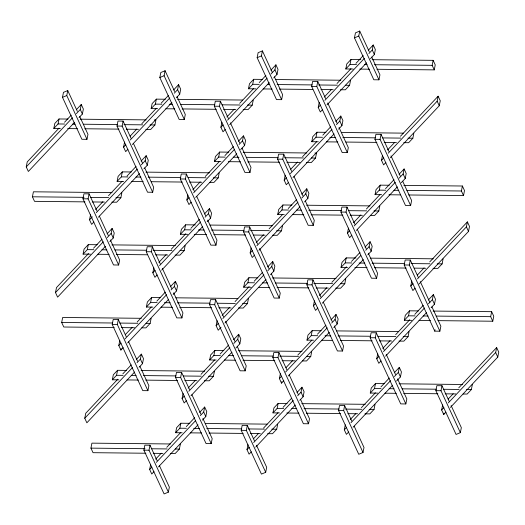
<?xml version="1.0" encoding="UTF-8"?>
<svg xmlns="http://www.w3.org/2000/svg" width="525" height="525" viewBox="0 0 525 525"><rect width="100%" height="100%" fill="white"/><g stroke="black" fill="none" stroke-linecap="round" stroke-linejoin="round"><path stroke-width="0.79" d="M74.589 122.318L28.35 171.465L26.25 166.911L27.228 161.923L58.984 128.172M84.945 201.876L34.525 201.344L32.425 196.796L33.403 191.802L112.028 192.629M60.342 128.507L53.832 128.441L54.81 123.447L59.03 118.965L67.981 119.057M79.748 116.524L87.964 134.328L86.986 139.315L81.854 139.263L62.495 97.342L63.472 92.354L67.751 90.556L77.346 111.326M53.832 128.441L58.052 123.953L59.03 118.965M86.986 139.315L66.773 95.55L67.751 90.556M76.388 113.617L80.286 109.476L81.263 104.482L83.363 109.036L82.386 114.023L79.045 117.58M105.381 246.35L57.606 297.137L55.506 292.582L56.483 287.595L88.522 253.542M110.362 239.951L119.634 260.026L118.65 265.013L113.518 264.961L82.963 198.798L83.941 193.804L89.079 193.856L96.974 210.958M114.201 327.548L63.781 327.016L61.681 322.468L62.659 317.474L141.284 318.301M118.65 265.013L88.095 198.85L89.079 193.856M93.89 221.996L91.639 224.385L89.539 219.831L90.517 214.843M90.412 254.185L83.088 254.113L84.066 249.119L88.285 244.637L97.237 244.729M83.088 254.113L87.307 249.624L88.285 244.637M144.743 167.941L153.667 187.274L152.69 192.262L147.551 192.209L116.996 126.046L117.981 121.052L123.112 121.111L131.007 138.206M152.69 192.262L122.135 126.098L123.112 121.111M127.903 149.264L125.678 151.633L123.578 147.085L124.556 142.091M123.631 181.427L117.121 181.361L118.099 176.374L122.318 171.885L131.276 171.977M117.121 181.361L121.341 176.879L122.318 171.885M107.212 237.615L111.149 233.435L112.127 228.447L114.227 232.995L113.249 237.989L109.876 241.572M111.779 202.158L116.662 202.204L120.881 197.722L121.859 192.734M134.636 372.022L86.861 422.809L84.761 418.254L85.739 413.267L117.777 379.208M157.671 108.675L151.154 108.609L152.138 103.622L156.358 99.133L165.309 99.232M177.069 96.692L185.292 114.496L184.314 119.49L179.176 119.431L159.817 77.51L160.801 72.522L165.08 70.731L174.674 91.501M151.154 108.609L155.374 104.127L156.358 99.133M139.958 366.365L148.883 385.698L147.906 390.685L142.774 390.633L112.219 324.47L113.197 319.476L118.328 319.528L126.23 336.63M141.251 164.87L145.182 160.683L146.167 155.695L148.267 160.243L147.289 165.237L143.916 168.82M145.898 453.239L93.037 452.688L90.937 448.133L91.914 443.146L170.54 443.973M184.314 119.49L164.102 75.718L165.08 70.731M145.812 129.406L150.695 129.458L154.914 124.97L155.892 119.982L154.265 119.963M147.906 390.685L117.351 324.522L118.328 319.528M123.145 347.668L120.894 350.057L118.794 345.502L119.772 340.515M118.853 379.851L112.343 379.785L113.321 374.791L117.541 370.309L126.492 370.401M120.894 350.057L121.177 348.633M112.343 379.785L116.563 375.296L117.541 370.309M174.267 93.201L177.614 89.644L178.592 84.656L180.692 89.204L179.714 94.198L176.367 97.748M173.65 292.871L182.923 312.946L181.945 317.933L176.807 317.881L146.252 251.718L147.23 246.724L152.368 246.783L160.263 263.878M181.945 317.933L151.39 251.77L152.368 246.783M157.178 274.916L154.934 277.305L152.827 272.757L153.812 267.763M152.887 307.099L146.377 307.033L147.354 302.039L151.574 297.557L160.525 297.649M146.377 307.033L150.596 302.544L151.574 297.557M137.032 362.69L140.405 359.107L141.382 354.119L143.482 358.667L142.505 363.661L139.132 367.244M141.848 327.836L145.917 327.876L150.137 323.393L151.115 318.399M207.69 220.119L216.956 240.194L215.978 245.182L210.847 245.129L180.292 178.966L181.269 173.978L186.401 174.031L194.296 191.126M215.978 245.182L185.423 179.018L186.401 174.031M191.218 202.164L188.967 204.553L186.867 200.005L187.845 195.011M187.74 234.36L180.41 234.281L181.387 229.294L185.607 224.805L195.379 224.91M180.41 234.281L184.629 229.799L185.607 224.805M171.065 289.944L174.438 286.355L175.416 281.367L177.522 285.915L176.538 290.909L173.171 294.492M159.508 465.819L169.352 487.148L168.374 492.135L164.095 493.933L143.883 450.161L144.861 445.174L149.999 445.226L157.126 460.674M175.068 255.078L179.95 255.124L184.17 250.642L185.148 245.654M242.064 148.116L250.989 167.442L250.012 172.43L244.88 172.377L214.325 106.214L215.302 101.227L220.434 101.279L228.336 118.374M168.374 492.135L149.015 450.214L149.999 445.226M250.012 172.43L219.457 106.267L220.434 101.279M153.989 471.647L151.758 474.016L149.658 469.468L150.636 464.474M225.232 129.439L223 131.801L220.9 127.253L221.878 122.266M220.959 161.602L214.449 161.529L215.427 156.542L219.647 152.053L228.598 152.152M214.449 161.529L218.669 157.047L219.647 152.053M202.906 418.543L212.179 438.618L211.194 443.605L206.062 443.553L175.507 377.39L176.485 372.396L181.624 372.448L189.518 389.55M205.104 217.192L208.477 213.603L209.455 208.615L211.555 213.17L210.577 218.157L207.204 221.74M209.915 182.332L213.983 182.378L218.203 177.89L219.181 172.902M211.194 443.605L180.639 377.442L181.624 372.448M186.434 400.588L184.183 402.977L182.083 398.423L183.061 393.435M182.142 432.771L175.632 432.705L176.61 427.711L180.83 423.229L189.781 423.321M175.632 432.705L179.852 428.216L180.83 423.229M255.806 88.856L248.482 88.778L249.46 83.79L253.68 79.308L262.631 79.4M170.29 453.495L175.166 453.548L179.386 449.065L180.37 444.071M274.398 76.86L282.614 94.664L281.636 99.658L276.504 99.606L257.145 57.684L258.123 52.69L262.402 50.899L272.337 72.411M237.287 346.533L246.212 365.866L245.234 370.853L240.096 370.801L209.541 304.638L210.525 299.644L215.657 299.703L223.552 316.798M248.482 88.778L252.702 84.295L253.68 79.308M239.137 144.441L242.511 140.857L243.488 135.863L245.588 140.418L244.611 145.405L240.68 149.586M281.636 99.658L261.424 55.886L262.402 50.899M243.134 109.574L248.023 109.627L252.243 105.138L253.221 100.15M245.234 370.853L214.679 304.69L215.657 299.703M221.032 327.239L218.223 330.225L216.123 325.677L217.101 320.683M216.175 360.019L209.665 359.953L210.643 354.966L214.863 350.477L223.821 350.569M209.665 359.953L213.885 355.471L214.863 350.477M200.353 415.583L203.693 412.027L204.671 407.039L206.771 411.587L205.793 416.581L202.453 420.131M204.323 380.75L209.206 380.796L213.426 376.313L214.403 371.326M271.038 73.959L274.936 69.812L275.914 64.824L278.014 69.379L277.036 74.366L273.696 77.917M271.32 273.787L280.245 293.114L279.267 298.102L274.135 298.049L243.58 231.886L244.558 226.898L249.69 226.951L257.591 244.046M279.267 298.102L248.712 231.938L249.69 226.951M254.507 255.084L252.256 257.473L250.156 252.925L251.134 247.931M251.029 287.28L243.698 287.201L244.683 282.214L248.902 277.725L257.854 277.823M243.698 287.201L247.918 282.719L248.902 277.725M233.796 343.462L237.727 339.275L238.711 334.287L240.811 338.835L239.833 343.829L235.896 348.009M238.357 307.998L243.239 308.05L247.459 303.562L248.437 298.574M305.353 201.036L314.285 220.362L313.3 225.356L308.168 225.297L277.613 159.134L278.591 154.147L283.73 154.199L291.624 171.301M313.3 225.356L282.745 159.187L283.73 154.199M288.54 182.332L286.289 184.728L284.189 180.173L285.167 175.186M284.248 214.522L277.738 214.449L278.716 209.462L282.936 204.98L291.887 205.072M277.738 214.449L281.958 209.967L282.936 204.98M267.829 270.71L271.766 266.529L272.744 261.535L274.844 266.09L273.866 271.077L270.493 274.66M256.489 445.252L266.68 467.316L265.702 472.31L261.424 474.101L241.211 430.336L242.189 425.342L247.321 425.394L254.454 440.842M272.39 235.246L277.272 235.298L281.492 230.81L282.476 225.822M339.045 127.542L348.318 147.61L347.34 152.604L342.202 152.552L311.647 86.382L312.631 81.395L317.763 81.447L325.658 98.549M265.702 472.31L246.343 430.388L247.321 425.394M347.34 152.604L316.785 86.441L317.763 81.447M251.311 451.822L249.086 454.184L246.986 449.636L247.964 444.649M322.553 109.607L320.329 111.976L318.229 107.422L319.207 102.434M318.281 141.77L311.771 141.697L312.749 136.71L316.969 132.228L325.927 132.32M300.576 399.459L309.501 418.786L308.523 423.773L303.391 423.721L272.836 357.558L273.814 352.57L278.946 352.623L286.84 369.718M311.771 141.697L315.991 137.215L316.969 132.228M301.862 197.958L305.799 193.777L306.777 188.783L308.877 193.338L307.899 198.325L304.526 201.908M306.429 162.494L311.312 162.547L315.532 158.064L316.509 153.07L314.882 153.057M308.523 423.773L277.968 357.61L278.946 352.623M283.762 380.756L281.512 383.145L279.412 378.597L280.389 373.603M279.471 412.939L272.954 412.873L273.938 407.886L278.152 403.397L287.109 403.495M281.512 383.145L281.794 381.721M272.954 412.873L277.174 408.391L278.152 403.397M353.181 69.024L345.804 68.952L346.789 63.958L351.008 59.476L360.767 59.581M267.612 433.67L272.495 433.716L276.714 429.233L277.692 424.246M371.72 57.035L379.942 74.839L378.965 79.826L373.826 79.774L354.467 37.852L355.451 32.865L359.73 31.067L369.324 51.837M334.267 325.959L343.534 346.034L342.556 351.022L337.424 350.969L306.869 284.806L307.847 279.818L312.979 279.871L320.88 296.966M345.804 68.952L350.024 64.463L351.008 59.476M336.459 124.609L339.833 121.026L340.817 116.038L342.917 120.586L341.939 125.573L338.566 129.163M378.965 79.826L358.752 36.061L359.73 31.067M340.462 89.742L345.345 89.795L349.565 85.312L350.542 80.318M342.556 351.022L312.001 284.858L312.979 279.871M317.796 308.004L315.545 310.393L313.445 305.845L314.423 300.858M313.504 340.193L306.994 340.121L307.972 335.134L312.191 330.645L321.142 330.743M306.994 340.121L311.213 335.639L312.191 330.645M297.675 395.752L301.022 392.195L302 387.207L304.1 391.762L303.122 396.749L299.775 400.299M302.459 360.924L306.528 360.97L310.748 356.482L311.725 351.494M368.917 53.537L372.264 49.987L373.242 44.992L375.342 49.547L374.364 54.534L370.466 58.682M368.301 253.214L377.573 273.282L376.596 278.276L371.457 278.217L340.902 212.054L341.88 207.067L347.018 207.119L354.913 224.221M376.596 278.276L346.041 212.113L347.018 207.119M351.829 235.252L349.584 237.648L347.478 233.093L348.462 228.106M347.537 267.442L341.027 267.369L342.005 262.382L346.224 257.9L355.989 257.998M341.027 267.369L345.247 262.887L346.224 257.9M331.682 323.033L335.055 319.449L336.033 314.455L338.133 319.01L337.155 323.997L333.782 327.58M335.678 288.166L340.567 288.218L344.787 283.73L345.765 278.742M402.682 181.204L411.607 200.53L410.629 205.524L405.497 205.472L374.942 139.302L375.92 134.315L381.052 134.367L388.946 151.469M410.629 205.524L380.074 139.361L381.052 134.367M385.868 162.507L383.617 164.896L381.517 160.342L382.495 155.354M381.616 194.69L375.06 194.624L376.038 189.63L380.258 185.148L389.202 185.24M375.06 194.624L379.28 190.135L380.258 185.148M365.715 250.281L369.088 246.698L370.066 241.703L372.173 246.258L371.188 251.245L367.822 254.835M354.158 426.162L364.002 447.49L363.024 452.478L358.746 454.269L338.533 410.504L339.511 405.51L344.649 405.569L351.776 421.011M370.532 215.427L374.601 215.467L378.82 210.984L379.798 205.99M363.024 452.478L343.665 410.557L344.649 405.569M348.639 431.99L346.408 434.359L344.308 429.804L345.286 424.817M397.556 378.886L406.829 398.954L405.845 403.948L400.713 403.889L370.158 337.726L371.136 332.738L376.274 332.791L384.169 349.893M399.19 178.126L403.128 173.946L404.106 168.958L406.206 173.506L405.228 178.5L401.29 182.68M403.751 142.662L408.634 142.715L412.853 138.232L413.831 133.238M405.845 403.948L375.29 337.778L376.274 332.791M376.93 69.274L434.26 69.877L432.16 65.33L433.138 60.336L372.146 59.699M381.084 360.924L378.833 363.32L376.733 358.765L377.711 353.778M377.606 393.12L370.283 393.041L371.26 388.054L375.48 383.572L384.431 383.663M434.26 69.877L435.238 64.89L433.138 60.336M370.283 393.041L374.502 388.559L375.48 383.572M364.934 413.838L369.823 413.89L374.036 409.402L375.021 404.414M431.937 306.876L440.862 326.202L439.884 331.196L434.746 331.144L404.191 264.974L405.175 259.987L410.307 260.039L418.202 277.141M388.257 153.175L437.161 101.194L438.139 96.206L440.239 100.754L439.261 105.748L390.364 157.723M439.884 331.196L409.329 265.033L410.307 260.039M415.117 288.179L412.873 290.568L410.773 286.013L411.751 281.026M411.685 320.368L404.316 320.296L405.293 315.302L409.513 310.82L418.458 310.912M404.316 320.296L408.535 315.807L409.513 310.82M394.446 376.51L398.344 372.369L399.322 367.375L401.422 371.93L400.444 376.917L396.546 381.065M398.974 341.086L403.856 341.138L408.076 336.656L409.054 331.662M428.446 303.798L432.377 299.618L433.361 294.63L435.461 299.178L434.483 304.165L431.11 307.755M433.007 268.334L437.889 268.387L442.109 263.904L443.087 258.91M408.64 194.972L463.516 195.549L461.416 190.995L462.394 186.007L403.843 185.397M434.746 331.144L435.028 329.713M463.516 195.549L464.494 190.562L462.394 186.007M417.513 278.847L466.417 226.866L467.394 221.878L469.494 226.426L468.517 231.42L419.055 283.992M451.139 405.595L461.331 427.658L460.353 432.646L456.074 434.444L435.862 390.672L436.839 385.685L441.971 385.737L449.105 401.179M460.353 432.646L440.993 390.725L441.971 385.737M445.961 412.158L443.737 414.527L441.637 409.979L442.614 404.985M443.737 414.527L444.012 413.103M463.076 394.019L467.145 394.058L471.365 389.576L472.342 384.582M437.896 320.644L492.772 321.221L490.672 316.667L491.649 311.679L433.099 311.062M492.772 321.221L493.749 316.227L491.649 311.679M448.317 402.872L495.672 352.538L496.65 347.55L498.75 352.098L497.772 357.092L450.417 407.42M64.555 122.246L71.236 115.146M76.808 109.22L81.263 104.482M26.25 166.911L72.489 117.764M130.128 136.172L136.808 129.065M141.822 123.736L156.306 108.34M161.319 103.012L168.564 95.314M173.578 89.985L178.592 84.656M123.578 147.085L125.803 144.716M130.259 139.978L169.811 97.932M132.359 144.526L171.911 102.487M95.576 209.468L102.887 201.698M108.504 195.727L121.997 181.387M127.05 176.006L136.047 166.451M141.107 161.07L146.167 155.695M89.539 219.831L92.347 216.845M96.285 212.664L137.314 169.05M98.385 217.212L139.42 173.598M93.581 248.161L102.014 239.203M107.067 233.822L112.127 228.447M55.506 292.582L103.281 241.802M226.892 116.931L234.137 109.233M239.708 103.313L253.634 88.508M259.206 82.589L265.886 75.482M270.9 70.153L275.914 64.824M220.9 127.253L223.132 124.884M227.588 120.146L267.14 78.107M229.688 124.701L269.24 82.655M192.905 189.637L200.209 181.867M205.268 176.492L219.319 161.556M224.943 155.584L233.369 146.619M238.429 141.245L243.488 135.863M186.867 200.005L189.112 197.617M193.607 192.832L234.642 149.218M195.713 197.387L236.742 153.773M158.865 262.388L166.176 254.618M171.235 249.244L185.843 233.71M190.903 228.329L199.336 219.371M204.396 213.99L209.455 208.615M152.827 272.757L155.078 270.362M159.574 265.584L200.602 221.97M324.22 97.105L331.459 89.407M337.03 83.482L350.956 68.683M355.97 63.354L363.215 55.657M368.228 50.321L373.242 44.992M161.674 270.139L202.709 226.524M318.229 107.422L320.453 105.053M324.909 100.314L364.462 58.275M327.009 104.869L366.562 62.823M125.396 334.543L132.136 327.37M137.196 321.996L151.252 307.059M156.87 301.081L165.303 292.123M170.363 286.742L175.416 281.367M118.794 345.502L121.045 343.114M124.976 338.933L166.569 294.722M290.791 169.207L297.537 162.041M302.59 156.66L316.647 141.724M322.829 135.155L330.697 126.787M335.757 121.413L340.817 116.038M127.641 342.884L168.669 299.27M284.189 180.173L286.44 177.785M290.371 173.604L331.964 129.393M293.035 177.555L334.071 133.941M122.837 373.833L131.263 364.868M136.323 359.494L141.382 354.119M84.761 418.254L132.536 367.474M256.193 242.557L263.498 234.793M269.122 228.815L282.608 214.476M288.232 208.504L296.664 199.539M301.717 194.165L306.777 188.783M250.156 252.925L252.4 250.537M256.902 245.752L297.931 202.138M259.002 250.307L300.031 206.692M222.16 315.308L229.464 307.538M235.082 301.567L249.139 286.63M254.192 281.256L262.625 272.291M267.684 266.917L272.744 261.535M216.123 325.677L218.367 323.288M222.863 318.504L263.898 274.89M387.555 149.979L394.295 142.807M400.483 136.237L438.139 96.206M224.969 323.059L265.998 279.444M381.517 160.342L383.762 157.953M188.121 388.06L195.431 380.29M201.049 374.318L214.541 359.979M220.159 354.001L228.592 345.043M233.651 339.662L238.711 334.287M182.083 398.423L184.334 396.034M188.829 391.256L229.858 347.642M353.515 222.725L360.826 214.961M366.443 208.983L379.936 194.644M385.553 188.672L393.986 179.707M399.046 174.333L404.106 168.958M190.929 395.804L231.965 352.19M347.478 233.093L349.729 230.705M354.224 225.927L395.253 182.313M356.324 230.475L397.359 186.861M155.649 459.145L161.221 453.226M166.792 447.307L180.718 432.502M186.29 426.576L194.644 417.697M199.657 412.368L204.671 407.039M149.658 469.468L151.889 467.099M156.345 462.361L195.339 420.912M319.482 295.477L326.786 287.713M331.846 282.332L346.461 266.798M351.52 261.424L359.953 252.459M365.013 247.085L370.066 241.703M158.445 466.909L197.997 424.869M313.445 305.845L315.696 303.457M320.191 298.673L360.655 255.655M322.291 303.227L363.32 259.613M286.007 367.631L292.753 360.458M297.813 355.084L311.863 340.148M317.487 334.176L325.913 325.211M330.973 319.837L336.033 314.455M279.412 378.597L281.656 376.208M285.593 372.022L327.187 327.81M288.258 375.979L329.287 332.364M253.536 438.723L258.549 433.394M263.563 428.065L278.047 412.67M283.06 407.341L291.414 398.462M296.986 392.536L302 387.207M246.986 449.636L249.211 447.267M253.667 442.529L293.219 400.49M417.368 275.048L424.115 267.881M429.732 261.909L467.394 221.878M255.767 447.083L295.319 405.038M410.773 286.013L413.017 283.625M382.771 348.397L390.082 340.633M395.699 334.655L409.749 319.718M414.809 314.344L423.242 305.379M428.302 300.005L433.361 294.63M376.733 358.765L378.984 356.377M383.48 351.599L424.508 307.985M385.58 356.147L426.615 312.533M350.3 419.488L355.871 413.569M361.443 407.643L375.368 392.838M380.94 386.918L389.294 378.039M394.308 372.711L399.322 367.375M344.308 429.804L346.539 427.435M350.995 422.704L390.548 380.658M353.095 427.252L392.648 385.212M448.186 399.066L453.2 393.737M458.765 387.817L496.65 347.55M441.637 409.979L443.861 407.61M62.495 97.342L66.773 95.55M159.817 77.51L164.102 75.718M257.145 57.684L261.424 55.886M354.467 37.852L358.752 36.061M350.024 64.463L356.534 64.536M364.665 64.621L367.106 64.647M374.423 64.719L432.16 65.33M359.73 69.097L369.561 69.202M275.658 79.538L340.777 80.22M252.702 84.295L259.212 84.361M267.35 84.446L269.798 84.472M277.121 84.551L312.119 84.919M318.636 84.984L337.352 85.181M345.496 85.267L349.565 85.312M311.647 86.382L316.785 86.441M263.137 88.935L272.088 89.027M279.412 89.106L312.788 89.453M320.926 89.539L333.139 89.67M177.516 99.356L242.635 100.039M155.374 104.127L161.89 104.193M169.214 104.272L172.469 104.304M180.607 104.39L214.797 104.751M222.121 104.823L240.03 105.013M247.354 105.092L252.243 105.138M214.325 106.214L219.457 106.267M165.808 108.76L174.759 108.859M182.09 108.931L216.274 109.292M223.604 109.371L235.81 109.495M80.194 119.188L146.127 119.877M58.052 123.953L64.562 124.025M72.699 124.11L75.147 124.136M83.285 124.222L117.469 124.576M123.985 124.648L142.702 124.845M150.032 124.917L154.914 124.97M116.996 126.046L122.135 126.098M67.672 128.586L77.438 128.684M84.761 128.763L118.952 129.124M126.276 129.202L138.488 129.327M341.388 132.484L403.252 133.133M315.991 137.215L322.501 137.287M329.831 137.36L335.527 137.419M342.851 137.498L375.414 137.839M382.738 137.917L400.647 138.101M407.971 138.18L412.853 138.232M374.942 139.302L380.074 139.361M326.425 141.855L337.818 141.973M345.962 142.058L376.891 142.387M384.215 142.459L396.428 142.59M243.252 152.303L306.738 152.972M218.669 157.047L225.179 157.113M233.317 157.198L239.013 157.257M246.343 157.336L278.086 157.671M284.596 157.736L303.319 157.933M311.463 158.018L315.532 158.064M277.613 159.134L282.745 159.187M228.283 161.674L240.496 161.805M247.82 161.884L279.562 162.212M286.893 162.291L299.913 162.428M145.924 172.134L209.416 172.797M121.341 176.879L127.851 176.945M135.995 177.03L140.877 177.082M148.201 177.155L180.764 177.496M188.088 177.575L205.997 177.765M213.321 177.837L218.203 177.89M180.292 178.966L185.423 179.018M131.775 181.512L143.167 181.63M151.312 181.722L182.241 182.044M189.564 182.123L201.777 182.247M379.28 190.135L385.79 190.207M393.921 190.293L398.797 190.339M406.928 190.424L461.416 190.995M388.986 194.768L400.45 194.887M32.425 196.796L84.026 197.334M90.576 197.407L108.596 197.59M115.966 197.669L120.881 197.722M82.963 198.798L88.095 198.85M92.262 201.948L104.462 202.079M306.541 205.223L370.033 205.892M281.958 209.967L288.468 210.033M296.605 210.118L301.494 210.171M308.818 210.249L341.375 210.591M348.705 210.669L366.608 210.853M373.938 210.932L378.82 210.984M340.902 212.054L346.041 212.113M292.386 214.607L303.785 214.725M311.108 214.804L342.858 215.132M350.182 215.211L362.388 215.342M210.026 225.061L272.705 225.717M184.629 229.799L191.139 229.865M198.47 229.943L204.166 230.002M211.49 230.081L244.053 230.423M250.563 230.488L269.286 230.685M276.609 230.764L281.492 230.81M243.58 231.886L248.712 231.938M194.25 234.426L206.456 234.557M213.787 234.629L245.529 234.964M253.667 235.049L265.066 235.167M111.891 244.886L175.383 245.549M87.307 249.624L93.818 249.697M101.955 249.782L106.844 249.834M114.982 249.92L146.724 250.248M153.241 250.32L171.957 250.517M180.101 250.602L184.17 250.642M146.252 251.718L151.39 251.77M97.735 254.264L109.134 254.382M116.458 254.461L147.394 254.782M155.531 254.868L167.737 254.999M370.643 258.156L433.322 258.812M345.247 262.887L351.757 262.953M359.08 263.032L364.783 263.091M372.107 263.169L404.663 263.511M411.18 263.576L429.903 263.773M437.227 263.852L442.109 263.904M404.191 264.974L409.329 265.033M354.867 267.52L367.073 267.645M374.397 267.724L406.147 268.052M414.284 268.137L425.683 268.262M272.508 277.974L335.993 278.637M247.918 282.719L254.435 282.785M262.572 282.87L267.455 282.923M275.599 283.008L307.342 283.342M313.852 283.408L332.574 283.605M340.712 283.69L344.787 283.73M306.869 284.806L312.001 284.858M258.353 287.359L269.752 287.477M277.075 287.549L308.818 287.884M316.148 287.963L328.355 288.087M175.993 297.813L237.858 298.463M150.596 302.544L157.106 302.617M164.43 302.695L170.133 302.754M177.457 302.827L210.013 303.168M217.343 303.247L235.252 303.437M242.576 303.509L247.459 303.562M209.541 304.638L214.679 304.69M161.031 307.184L172.423 307.302M179.747 307.381L211.496 307.716M218.82 307.794L231.033 307.919M408.535 315.807L415.039 315.879M423.176 315.965L428.052 316.011M436.183 316.096L490.672 316.667M419.062 320.447L430.526 320.565M61.681 322.468L112.462 323M119.831 323.072L137.852 323.262M146.042 323.348L150.137 323.393M112.219 324.47L117.351 324.522M121.518 327.62L134.531 327.757M336.61 330.901L398.468 331.551M311.213 335.639L317.723 335.705M325.047 335.783L330.743 335.842M338.074 335.921L370.63 336.262M377.954 336.335L395.863 336.525M403.193 336.604L408.076 336.656M370.158 337.726L375.29 337.778M321.641 340.279L332.227 340.39M340.364 340.476L372.107 340.804M379.437 340.883L391.643 341.007M238.468 350.726L301.96 351.389M213.885 355.471L220.395 355.537M228.539 355.622L233.422 355.674M241.559 355.76L273.308 356.088M279.818 356.16L298.541 356.357M306.679 356.442L310.748 356.482M272.836 357.558L277.968 357.61M224.319 360.104L235.712 360.229M243.042 360.301L274.785 360.636M282.109 360.714L295.135 360.846M141.146 370.558L204.632 371.221M116.563 375.296L123.073 375.368M131.211 375.454L136.093 375.5M143.423 375.578L175.98 375.92M183.304 375.998L201.213 376.182M208.543 376.261L213.426 376.313M175.507 377.39L180.639 377.442M126.991 379.936L138.39 380.054M145.714 380.133L177.457 380.467M184.787 380.54L196.993 380.671M399.085 383.814L462.577 384.484M374.502 388.559L381.012 388.625M389.15 388.71L394.039 388.762M402.176 388.848L436.36 389.209M443.691 389.281L459.152 389.445M466.482 389.524L471.365 389.576M435.862 390.672L440.993 390.725M384.93 393.199L396.329 393.317M403.653 393.396L437.843 393.75M445.167 393.829L455.752 393.94M301.757 403.646L365.249 404.309M277.174 408.391L283.69 408.457M291.828 408.542L296.71 408.594M304.034 408.673L339.038 409.034M345.548 409.106L361.83 409.277M369.154 409.356L374.036 409.402M338.533 410.504L343.665 410.557M286.794 413.017L299.001 413.149M306.331 413.221L340.515 413.582M347.845 413.661L357.61 413.759M205.249 423.485L267.113 424.134M179.852 428.216L186.362 428.288M193.686 428.361L199.388 428.426M206.712 428.498L241.71 428.866M248.227 428.938L264.502 429.109M271.832 429.181L276.714 429.233M241.211 430.336L246.343 430.388M190.28 432.856L201.679 432.974M209.002 433.053L243.193 433.414M250.517 433.486L260.282 433.591M90.937 448.133L144.992 448.704M151.541 448.77L167.101 448.934M175.291 449.019L179.386 449.065M143.883 450.161L149.015 450.214M153.215 453.318L162.973 453.423M437.161 101.194L439.261 105.748M466.417 226.866L468.517 231.42M372.264 49.987L374.364 54.534M495.672 352.538L497.772 357.092M403.128 173.946L405.228 178.5M391.007 155.932L400.28 176M432.377 299.618L434.483 304.165M420.262 281.597L429.877 302.413M339.833 121.026L341.939 125.573M327.718 103.005L336.991 123.08M369.088 246.698L371.188 251.245M357.315 229.425L366.24 248.752M274.936 69.812L277.036 74.366M398.344 372.369L400.444 376.917M386.229 354.349L395.496 374.423M305.799 193.777L307.899 198.325M294.026 176.505L302.951 195.832M335.055 319.449L337.155 323.997M323.282 302.17L332.207 321.503M242.511 140.857L244.611 145.405M230.396 122.837L239.662 142.912M271.766 266.529L273.866 271.077M259.645 248.509L268.918 268.583M177.614 89.644L179.714 94.198M301.022 392.195L303.122 396.749M289.249 374.922L298.174 394.255M208.477 213.603L210.577 218.157M196.704 196.33L205.629 215.663M237.727 339.275L239.833 343.829M225.612 321.261L234.885 341.329M145.182 160.683L147.289 165.237M133.409 143.41L142.682 163.485M174.438 286.355L176.538 290.909M162.323 268.341L171.59 288.409M80.286 109.476L82.386 114.023M203.693 412.027L205.793 416.581M191.92 394.754L200.845 414.081M111.149 233.435L113.249 237.989M99.376 216.162L108.301 235.489M140.405 359.107L142.505 363.661M128.632 341.834L137.557 361.161"/></g></svg>
